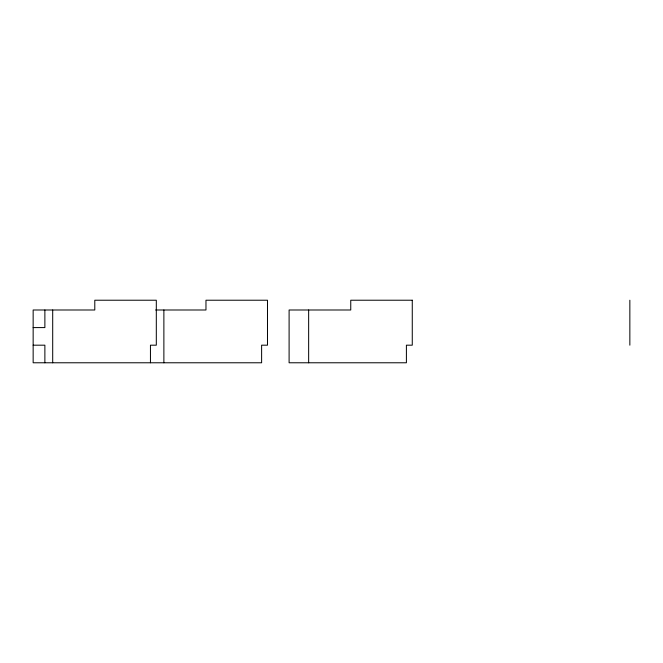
<?xml version="1.0" encoding="UTF-8"?>
<svg xmlns="http://www.w3.org/2000/svg" width="663" height="663" viewBox="0 0 663 663"><rect width="100%" height="100%" fill="white"/><g stroke="black" fill="none" stroke-linecap="round" stroke-linejoin="round"><path stroke-width="0.99" d="M155.639 309.994L205.969 309.994L205.969 300.223L267.487 300.223L267.487 345.183L261.62 345.183L261.62 362.777L33.15 362.777L33.15 309.994L94.792 309.994L94.792 300.223L156.311 300.223L156.311 345.183L150.451 345.183L150.451 362.777M33.15 327.588L44.877 327.588L44.877 309.994M33.15 345.183L44.877 345.183L44.877 362.777M629.85 300.223L629.85 345.183M308.651 309.994L308.651 362.777M163.877 309.994L163.877 362.777M52.7 309.994L52.7 362.777M412.27 300.223L350.752 300.223L350.752 309.994L289.101 309.994L289.101 362.777L406.402 362.777L406.402 345.183L412.27 345.183L412.27 300.223"/></g></svg>
